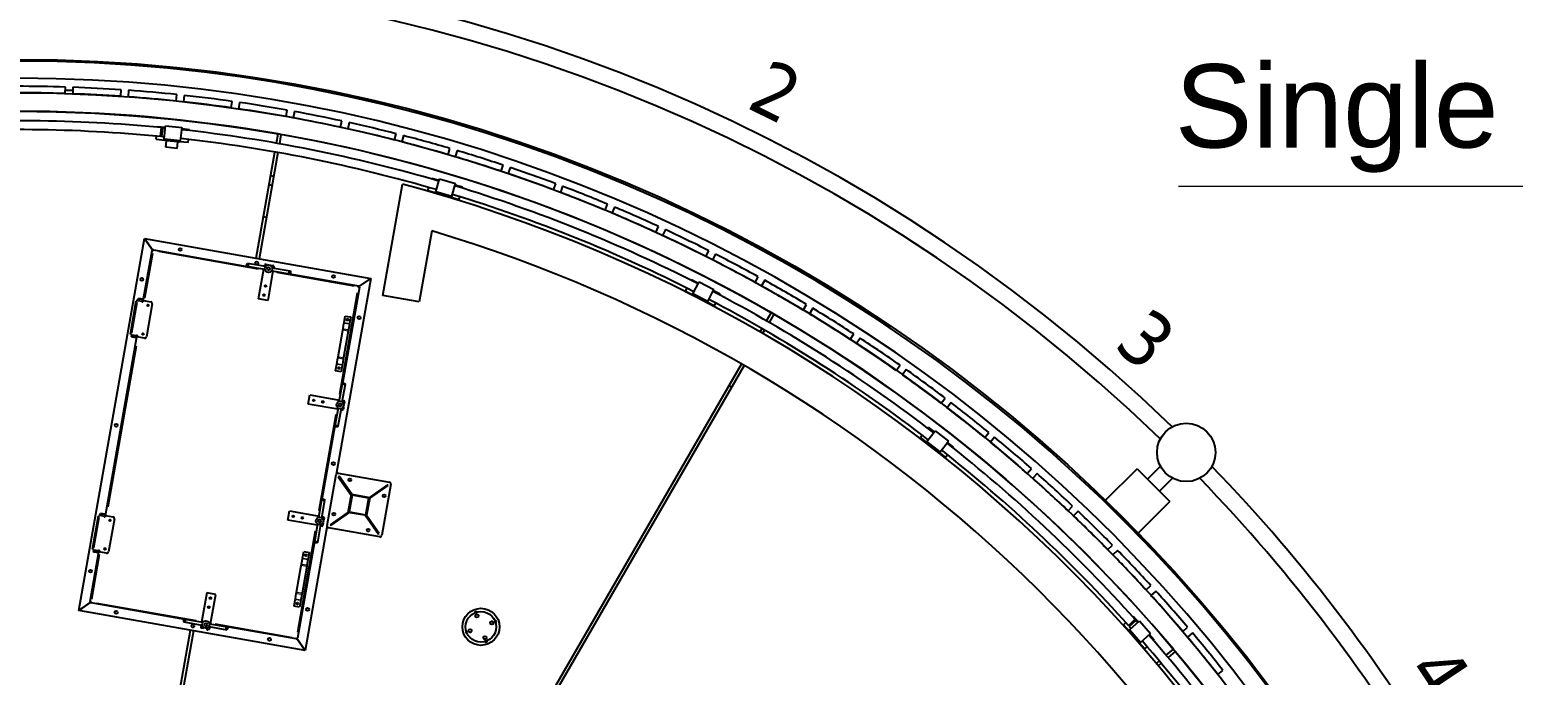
# Model space of a CAD drawing. Header units: millimetres. Extents: x 0 to 89100, y 0 to 63000.
# Drawn here: x 20586 to 28591, y 20906 to 24394 of the extents above; entities that cross this region are included whole.
import ezdxf

# ---------------------------------------------------------------- set-up
doc = ezdxf.new("R2010")
doc.units = ezdxf.units.MM
doc.header["$LTSCALE"] = 150
doc.layers.add('4003-AREA-02.1_F-Foundation', color=7, linetype='Continuous', lineweight=25, true_color=0xadadad)
for name, color, linetype, lineweight in [('4003-AREA-02.1_T-Tank', 7, 'Continuous', 25), ('Symbol', 7, 'Continuous', 18), ('Visible', 7, 'Continuous', 25), ('Visible Narrow', 7, 'Continuous', 18)]:
    doc.layers.add(name, color=color, linetype=linetype, lineweight=lineweight)
doc.styles.add('Text Style185', font='tahoma.ttf')
doc.styles.add('Title', font='arial.ttf')
doc.dimstyles.new('Default - Method 2a$7', dxfattribs={"dimscale": 150, "dimtxt": 3, "dimasz": 2.5, "dimexe": 3, "dimexo": 0.5, "dimgap": 0.7, "dimtad": 0, "dimtoh": 1, "dimdec": 1, "dimrnd": 1e-08, "dimtxsty": 'Title', "dimcen": 0.09, "dimdle": 10, "dimclrd": 256, "dimclre": 256, "dimclrt": 7, "dimazin": 2, "dimtfac": 0.833333, "dimtdec": 1, "dimtmove": 0, "dimatfit": 3, "dimfxl": 1, "dimtolj": 1, "dimlwd": -1, "dimlwe": -1, "dimarcsym": 0})

msp = doc.modelspace()

# ---------------------------------------------------------------- linework, layer by layer
at = {"layer": '4003-AREA-02.1_F-Foundation'}
msp.add_circle((20518.6, 15802.58), 8430, dxfattribs=at)
at = {"layer": '4003-AREA-02.1_T-Tank'}
msp.add_circle((20518.6, 15802.58), 8150, dxfattribs=at)
at = {"layer": 'Visible'}
for p, q in [((20777.83, 24048.51), (20779.01, 24083.49)), ((20818.4, 24064.67), (20778.37, 24064.67)), ((20818.99, 24082.14), (20817.8, 24047.16)), ((21077.07, 24033.66), (21079.53, 24068.57)), ((21119.43, 24065.77), (21116.97, 24030.86)), ((21375.58, 24007.95), (21379.3, 24042.76)), ((21419.08, 24038.5), (21415.36, 24003.7)), ((21672.96, 23971.43), (21677.94, 24006.07)), ((21717.54, 24000.38), (21712.56, 23965.73)), ((21968.82, 23924.12), (21975.06, 23958.56)), ((22014.42, 23951.44), (22008.18, 23917)), ((21275.06, 23866.33), (21275.56, 23871.12)), ((21275.56, 23871.12), (21316.33, 23866.85)), ((21291.82, 23816.22), (21296.46, 23864.29)), ((21296.12, 23860.66), (21294.14, 23840.26)), ((21296.12, 23860.66), (21296.11, 23860.66)), ((21296.12, 23860.66), (21297.16, 23861.14)), ((21298.77, 23815.54), (21303.45, 23863.62)), ((21303.09, 23859.99), (21301.11, 23839.58)), ((21303.09, 23859.99), (21302.16, 23860.65)), ((21303.1, 23859.98), (21303.09, 23859.99)), ((21310.56, 23802.1), (21318.16, 23874.71)), ((21317.33, 23866.75), (21316.33, 23866.85)), ((21318.16, 23874.71), (21407.67, 23865.34)), ((21400.07, 23792.74), (21407.67, 23865.34)), ((21407.83, 23857.28), (21406.84, 23857.38)), ((21448.61, 23853.01), (21407.83, 23857.28)), ((22262.77, 23866.11), (22270.25, 23900.3)), ((22309.32, 23891.75), (22301.84, 23857.56)), ((21268.27, 23801.5), (21270.03, 23818.29)), ((21268.27, 23801.5), (21315.02, 23796.61)), ((21292.17, 23819.85), (21293.1, 23819.18)), ((21299.12, 23819.17), (21298.09, 23818.7)), ((21400.07, 23792.74), (21310.56, 23802.1)), ((21315.54, 23801.58), (21315.02, 23796.61)), ((21323.97, 23795.67), (21315.02, 23796.61)), ((21318.52, 23801.27), (21318.31, 23799.28)), ((21324.28, 23798.66), (21318.31, 23799.28)), ((21320.11, 23758.87), (21323.65, 23792.69)), ((21323.97, 23795.67), (21323.65, 23792.69)), ((21323.97, 23795.67), (21385.63, 23789.22)), ((21385.94, 23792.2), (21324.28, 23798.66)), ((21381.78, 23752.42), (21385.32, 23786.24)), ((21385.32, 23786.24), (21385.63, 23789.22)), ((21385.63, 23789.22), (21394.58, 23788.28)), ((21385.94, 23792.2), (21391.91, 23791.58)), ((21392.12, 23793.57), (21391.91, 23791.58)), ((21395.1, 23793.26), (21394.58, 23788.28)), ((21441.33, 23783.39), (21394.58, 23788.28)), ((21441.33, 23783.39), (21443.08, 23800.18)), ((21448.11, 23848.22), (21448.61, 23853.01)), ((21917.13, 23780.08), (21925.96, 23830.15)), ((21941.72, 23827.37), (21932.89, 23777.3)), ((22554.41, 23797.46), (22563.13, 23831.35)), ((22601.87, 23821.39), (22593.15, 23787.49)), ((21381.78, 23752.42), (21320.11, 23758.87)), ((21807.64, 23159.15), (21908.74, 23732.51)), ((21924.5, 23729.73), (21823.4, 23156.37)), ((22843.37, 23718.26), (22853.31, 23751.82)), ((22891.66, 23740.46), (22881.72, 23706.9)), ((23129.26, 23628.63), (23140.42, 23661.8)), ((23178.33, 23649.05), (23167.18, 23615.88)), ((21886.4, 23605.78), (21902.09, 23602.66)), ((22491.15, 22958.31), (22597.19, 23559.69)), ((22703.67, 23529.58), (22597.19, 23559.69)), ((22734.78, 23524.84), (22739.61, 23541.02)), ((22753.44, 23587.3), (22754.82, 23591.91)), ((22754.82, 23591.91), (22794.1, 23580.18)), ((22776.45, 23517.61), (22797.35, 23587.56)), ((22795.06, 23579.89), (22794.1, 23580.18)), ((22797.35, 23587.56), (22883.58, 23561.79)), ((22862.69, 23491.85), (22883.58, 23561.79)), ((22882.25, 23553.84), (22881.29, 23554.13)), ((22921.54, 23542.11), (22882.25, 23553.84)), ((22920.16, 23537.49), (22921.54, 23542.11)), ((23411.71, 23528.67), (23424.07, 23561.42)), ((23461.49, 23547.3), (23449.14, 23514.55)), ((22734.78, 23524.84), (22779.81, 23511.39)), ((22862.69, 23491.85), (22776.45, 23517.61)), ((22781.25, 23516.18), (22779.81, 23511.39)), ((22788.44, 23508.81), (22779.81, 23511.39)), ((22784.12, 23515.32), (22783.55, 23513.4)), ((22789.3, 23511.69), (22783.55, 23513.4)), ((22787.42, 23505.4), (22787.58, 23505.94)), ((22788.44, 23508.81), (22787.58, 23505.94)), ((22788.44, 23508.81), (22847.84, 23491.06)), ((22848.7, 23493.94), (22789.3, 23511.69)), ((22846.82, 23487.65), (22846.98, 23488.19)), ((22846.98, 23488.19), (22847.84, 23491.06)), ((22847.84, 23491.06), (22856.47, 23488.49)), ((22848.7, 23493.94), (22854.45, 23492.22)), ((22855.02, 23494.14), (22854.45, 23492.22)), ((22857.9, 23493.28), (22856.47, 23488.49)), ((22901.5, 23475.04), (22856.47, 23488.49)), ((22901.5, 23475.04), (22906.33, 23491.21)), ((23690.35, 23418.53), (23703.88, 23450.8)), ((23740.77, 23435.34), (23727.23, 23403.06)), ((22755.59, 23306.24), (22688.11, 22923.58)), ((23964.8, 23298.33), (23979.49, 23330.1)), ((24015.8, 23313.3), (24001.1, 23281.54)), ((20850.7, 21256.42), (21204.94, 23265.42)), ((21251.99, 23198.23), (21204.94, 23265.42)), ((21204.94, 23265.42), (22426.1, 23050.1)), ((21204.94, 23265.42), (21251.99, 23198.23)), ((21198.76, 22930.92), (21246.08, 23199.28)), ((21246.23, 23200.14), (21246.08, 23199.28)), ((21251.99, 23198.23), (21246.08, 23199.28)), ((21249.19, 23199.62), (21246.23, 23200.14)), ((21249.03, 23198.75), (21249.19, 23199.62)), ((21251.64, 23201.34), (21252.16, 23204.29)), ((21252.51, 23201.19), (21251.64, 23201.34)), ((21253.03, 23204.14), (21251.99, 23198.23)), ((21253.03, 23204.14), (21252.16, 23204.29)), ((21253.03, 23204.14), (21759.04, 23114.92)), ((24234.7, 23168.26), (24250.54, 23199.47)), ((24286.21, 23181.36), (24270.37, 23150.15)), ((21855.41, 23097.93), (21759.04, 23114.92)), ((21858.18, 23113.68), (21761.82, 23130.68)), ((21820.71, 22939.55), (21848.84, 23099.08)), ((21851.62, 23114.84), (21853.01, 23122.72)), ((21858.8, 23126.78), (21869.63, 23124.87)), ((21869.63, 23124.87), (21869.09, 23121.77)), ((21898.08, 23090.4), (21869.95, 22930.86)), ((21886.81, 23118.65), (21887.36, 23121.74)), ((21887.36, 23121.74), (21898.19, 23119.83)), ((21891.51, 23091.56), (21987.88, 23074.57)), ((21894.29, 23107.32), (21990.66, 23090.33)), ((21902.25, 23114.04), (21900.86, 23106.16)), ((21904.36, 23109.62), (21901.55, 23110.11)), ((21904.3, 23105.55), (21904.92, 23109.07)), ((21904.92, 23109.07), (21904.92, 23109.11)), ((21987.88, 23074.57), (22359.95, 23008.96)), ((24499.71, 23028.46), (24516.67, 23059.08)), ((22426.1, 23050.1), (22239.26, 21990.45)), ((22364.82, 23002.01), (22273.17, 22482.22)), ((22358.91, 23003.05), (22359.95, 23008.96)), ((22364.82, 23002.01), (22358.91, 23003.05)), ((22362.39, 23005.49), (22359.43, 23006.01)), ((22360.82, 23008.81), (22359.95, 23008.96)), ((22360.3, 23005.85), (22360.82, 23008.81)), ((22361.87, 23002.53), (22362.39, 23005.49)), ((22362.02, 23003.4), (22364.97, 23002.88)), ((22426.1, 23050.1), (22362.39, 23005.49)), ((22362.39, 23005.49), (22426.1, 23050.1)), ((22364.82, 23002.01), (22364.97, 23002.88)), ((24124.82, 22981.71), (24132.56, 22996.72)), ((24124.82, 22981.71), (24166.59, 22960.16)), ((24154.71, 23039.64), (24156.92, 23043.92)), ((24156.92, 23043.92), (24193.35, 23025.12)), ((24164.44, 22966.9), (24197.91, 23031.77)), ((24194.24, 23024.66), (24193.35, 23025.12)), ((24197.91, 23031.77), (24277.89, 22990.51)), ((24244.42, 22925.63), (24277.89, 22990.51)), ((24275.11, 22982.94), (24274.22, 22983.4)), ((24311.55, 22964.14), (24275.11, 22982.94)), ((24551.66, 23039.69), (24534.69, 23009.08)), ((21128.98, 22748.26), (21160.93, 22929.46)), ((21168.81, 22928.07), (21160.93, 22929.46)), ((21168.81, 22928.07), (21170.2, 22935.95)), ((21177.16, 22934.72), (21170.2, 22935.95)), ((21171.18, 22935.78), (21172.23, 22941.69)), ((21197.83, 22937.17), (21172.23, 22941.69)), ((21190.81, 22932.32), (21177.16, 22934.72)), ((21194.82, 22931.61), (21190.81, 22932.32)), ((21193.08, 22921.76), (21193.43, 22923.73)), ((21197.02, 22921.07), (21193.08, 22921.76)), ((21194.82, 22931.61), (21193.43, 22923.73)), ((21196.79, 22931.26), (21194.82, 22931.61)), ((21196.79, 22931.26), (21197.83, 22937.17)), ((21196.79, 22931.26), (21198.76, 22930.92)), ((21198.76, 22930.92), (21197.02, 22921.07)), ((21197.83, 22937.17), (21199.8, 22936.82)), ((21198.76, 22930.92), (21239.14, 22923.8)), ((21247.25, 22912.21), (21215.99, 22734.95)), ((21869.95, 22930.86), (21820.71, 22939.55)), ((22688.11, 22923.58), (22491.15, 22958.31)), ((24244.42, 22925.63), (24164.44, 22966.9)), ((24168.88, 22964.61), (24166.59, 22960.16)), ((24174.59, 22956.04), (24166.59, 22960.16)), ((24171.55, 22963.23), (24170.63, 22961.45)), ((24175.96, 22958.7), (24170.63, 22961.45)), ((24172.95, 22952.87), (24173.21, 22953.37)), ((24174.59, 22956.04), (24173.21, 22953.37)), ((24174.59, 22956.04), (24229.68, 22927.61)), ((24231.06, 22930.28), (24175.96, 22958.7)), ((24228.05, 22924.45), (24228.31, 22924.94)), ((24228.31, 22924.94), (24229.68, 22927.61)), ((24229.68, 22927.61), (24237.68, 22923.48)), ((24231.06, 22930.28), (24236.39, 22927.52)), ((24237.31, 22929.3), (24236.39, 22927.52)), ((24239.97, 22927.93), (24237.68, 22923.48)), ((24279.45, 22901.93), (24237.68, 22923.48)), ((24279.45, 22901.93), (24287.19, 22916.93)), ((24309.34, 22959.86), (24311.55, 22964.14)), ((24759.46, 22879.14), (24777.52, 22909.12)), ((22282.43, 22811.19), (22288.72, 22846.87)), ((22288.72, 22846.87), (22318.27, 22841.66)), ((22318.27, 22841.66), (22311.98, 22805.98)), ((24561.25, 22820.65), (24586.67, 22864.69)), ((24600.53, 22856.69), (24575.11, 22812.65)), ((24811.79, 22888.47), (24793.72, 22858.5)), ((21128.98, 22748.26), (21136.86, 22746.87)), ((21135.41, 22732.91), (21136.46, 22738.82)), ((21136.86, 22746.87), (21135.47, 22738.99)), ((21142.43, 22737.76), (21135.47, 22738.99)), ((21156.08, 22735.36), (21142.43, 22737.76)), ((21160.09, 22734.65), (21156.08, 22735.36)), ((21160.09, 22734.65), (21161.48, 22742.53)), ((21161.48, 22742.53), (21161.83, 22744.5)), ((21161.83, 22744.5), (21165.77, 22743.8)), ((21165.77, 22743.8), (21164.03, 22733.95)), ((22249.99, 22627.21), (22275.19, 22770.1)), ((22275.19, 22770.1), (22276.69, 22778.63)), ((22276.69, 22778.63), (22281.68, 22806.92)), ((22304.73, 22764.89), (22279.54, 22622)), ((22282.43, 22811.19), (22281.68, 22806.92)), ((22306.24, 22773.42), (22304.73, 22764.89)), ((22311.22, 22801.71), (22306.24, 22773.42)), ((22311.22, 22801.71), (22311.98, 22805.98)), ((24526.67, 22760.76), (24537.1, 22778.82)), ((24550.96, 22770.82), (24540.53, 22752.76)), ((25013.62, 22720.48), (25032.76, 22749.79)), ((20994.03, 21769.83), (21164.03, 22733.95)), ((21161.02, 22728.39), (21135.41, 22732.91)), ((21162.06, 22734.3), (21160.09, 22734.65)), ((21161.02, 22728.39), (21162.06, 22734.3)), ((21161.02, 22728.39), (21162.99, 22728.04)), ((21162.06, 22734.3), (21164.03, 22733.95)), ((21204.41, 22726.83), (21164.03, 22733.95)), ((25066.25, 22727.91), (25047.11, 22698.61)), ((20727.59, 16180.56), (24426.67, 22587.56)), ((24440.53, 22579.56), (20741.45, 16172.56)), ((22236.46, 22550.44), (22242.75, 22586.12)), ((22243.5, 22590.38), (22242.75, 22586.12)), ((22243.5, 22590.38), (22248.49, 22618.68)), ((22248.49, 22618.68), (22249.99, 22627.21)), ((22272.29, 22580.91), (22266, 22545.23)), ((22272.29, 22580.91), (22273.04, 22585.18)), ((22278.03, 22613.47), (22273.04, 22585.18)), ((22279.54, 22622), (22278.03, 22613.47)), ((25261.85, 22552.7), (25282.04, 22581.29)), ((22266, 22545.23), (22236.46, 22550.44)), ((25314.72, 22558.21), (25294.52, 22529.63)), ((22089.11, 22371.31), (22097.79, 22420.55)), ((22097.79, 22420.55), (22257.33, 22392.41)), ((22256.17, 22385.85), (22273.17, 22482.22)), ((22271.93, 22383.07), (22288.92, 22479.44)), ((22248.65, 22343.17), (22089.11, 22371.31)), ((22114.96, 22388.33), (22116.26, 22395.7)), ((22122.01, 22393.76), (22121.03, 22388.19)), ((22249.81, 22349.74), (22232.82, 22253.37)), ((22265.56, 22346.96), (22248.57, 22250.59)), ((22263.8, 22336.95), (22267.32, 22336.33)), ((22272.28, 22339.01), (22264.41, 22340.4)), ((22267.32, 22336.33), (22267.33, 22336.33)), ((22267.33, 22336.33), (22267.44, 22336.97)), ((22267.94, 22339.77), (22267.44, 22336.97)), ((22273.09, 22389.64), (22280.97, 22388.25)), ((22276.9, 22354.44), (22279.99, 22353.9)), ((22279.99, 22353.9), (22278.08, 22343.06)), ((22283.11, 22371.62), (22280.02, 22372.17)), ((22285.02, 22382.46), (22283.11, 22371.62)), ((25503.83, 22376.02), (25525.04, 22403.86)), ((25556.86, 22379.61), (25535.64, 22351.77)), ((22232.82, 22253.37), (22162.73, 21855.88)), ((25390.42, 22190.86), (25400.8, 22204.17)), ((25390.42, 22190.86), (25427.48, 22161.96)), ((25426.61, 22168.98), (25471.51, 22226.54)), ((25430.51, 22242.26), (25433.47, 22246.06)), ((25433.47, 22246.06), (25465.8, 22220.85)), ((25466.59, 22220.23), (25465.8, 22220.85)), ((25471.51, 22226.54), (25542.48, 22171.19)), ((25739.23, 22190.67), (25761.44, 22217.71)), ((25792.35, 22192.33), (25770.14, 22165.28)), ((25497.58, 22113.63), (25426.61, 22168.98)), ((25430.56, 22165.9), (25427.48, 22161.96)), ((25434.58, 22156.42), (25427.48, 22161.96)), ((25432.92, 22164.06), (25431.69, 22162.48)), ((25436.42, 22158.79), (25431.69, 22162.48)), ((25432.39, 22153.62), (25432.73, 22154.06)), ((25434.58, 22156.42), (25432.73, 22154.06)), ((25434.58, 22156.42), (25483.47, 22118.3)), ((25485.31, 22120.66), (25436.42, 22158.79)), ((25481.28, 22115.49), (25481.62, 22115.93)), ((25481.62, 22115.93), (25483.47, 22118.3)), ((25483.47, 22118.3), (25490.57, 22112.76)), ((25485.31, 22120.66), (25490.05, 22116.97)), ((25491.27, 22118.55), (25490.05, 22116.97)), ((25493.64, 22116.7), (25490.57, 22112.76)), ((25527.63, 22083.86), (25490.57, 22112.76)), ((25497.58, 22113.63), (25542.48, 22171.19)), ((25527.63, 22083.86), (25538.01, 22097.17)), ((25538.35, 22164.27), (25537.56, 22164.88)), ((25570.68, 22139.05), (25538.35, 22164.27)), ((25567.71, 22135.26), (25570.68, 22139.05)), ((25967.74, 21996.89), (25990.92, 22023.11)), ((26560.83, 22021.59), (26383.4, 21844.16)), ((26560.83, 22021.59), (26737.61, 21844.81)), ((26686.96, 22035.99), (26616.69, 21965.73)), ((22190.63, 21714.7), (22239.26, 21990.45)), ((22250.84, 21998.56), (22526.59, 21949.94)), ((22255, 21981.76), (22250.91, 21978.89)), ((22250.91, 21978.89), (22321.09, 21878.66)), ((22323.28, 21884.24), (22255, 21981.76)), ((22516.93, 21935.57), (22419.42, 21867.29)), ((22534.7, 21938.35), (22486.08, 21662.61)), ((22519.8, 21931.48), (22516.93, 21935.57)), ((26020.89, 21996.62), (25997.71, 21970.39)), ((26752.01, 21970.94), (26681.75, 21900.67)), ((22145.73, 21759.51), (22162.73, 21855.88)), ((22304.74, 21785.97), (22322.11, 21884.45)), ((22325.35, 21879.82), (22309.38, 21789.21)), ((22322.11, 21884.45), (22420.59, 21867.08)), ((22415.96, 21863.84), (22325.35, 21879.82)), ((22399.98, 21773.24), (22415.96, 21863.84)), ((22420.59, 21867.08), (22403.22, 21768.6)), ((22419.57, 21861.3), (22519.8, 21931.48)), ((20964.08, 21766.98), (20965.47, 21774.86)), ((20972.43, 21773.63), (20965.47, 21774.86)), ((20966.45, 21774.69), (20967.5, 21780.6)), ((20993.1, 21776.08), (20967.5, 21780.6)), ((20992.06, 21770.17), (20993.1, 21776.08)), ((20993.1, 21776.08), (20995.07, 21775.74)), ((21978.67, 21744.97), (21987.35, 21794.21)), ((21987.35, 21794.21), (22146.89, 21766.08)), ((22161.49, 21756.73), (22178.48, 21853.1)), ((22304.95, 21787.14), (22207.44, 21718.86)), ((22210.3, 21714.77), (22310.53, 21784.95)), ((22403.22, 21768.6), (22304.74, 21785.97)), ((22309.38, 21789.21), (22399.98, 21773.24)), ((26189.07, 21794.94), (26213.19, 21820.3)), ((26242.18, 21792.74), (26218.06, 21767.38)), ((26560.18, 21667.38), (26737.61, 21844.81)), ((20924.25, 21587.17), (20956.2, 21768.37)), ((20964.08, 21766.98), (20956.2, 21768.37)), ((20986.08, 21771.23), (20972.43, 21773.63)), ((20990.09, 21770.52), (20986.08, 21771.23)), ((20988.35, 21760.67), (20988.7, 21762.64)), ((20992.29, 21759.98), (20988.35, 21760.67)), ((20990.09, 21770.52), (20988.7, 21762.64)), ((20992.06, 21770.17), (20990.09, 21770.52)), ((20992.06, 21770.17), (20994.03, 21769.83)), ((20994.03, 21769.83), (20992.29, 21759.98)), ((20994.03, 21769.83), (21034.41, 21762.71)), ((21042.52, 21751.12), (21011.26, 21573.86)), ((22138.21, 21716.84), (21978.67, 21744.97)), ((22004.52, 21762), (22005.82, 21769.37)), ((22011.57, 21767.42), (22010.59, 21761.85)), ((22190.63, 21714.7), (22071.86, 21041.09)), ((22139.37, 21723.41), (22122.37, 21627.04)), ((22155.12, 21720.63), (22138.13, 21624.26)), ((22161.84, 21712.67), (22153.97, 21714.06)), ((22162.65, 21763.3), (22170.53, 21761.91)), ((22166.46, 21728.1), (22169.55, 21727.56)), ((22169.55, 21727.56), (22167.64, 21716.72)), ((22172.67, 21745.28), (22169.58, 21745.83)), ((22174.58, 21756.12), (22172.67, 21745.28)), ((22474.49, 21654.49), (22198.75, 21703.12)), ((22207.44, 21718.86), (22210.3, 21714.77)), ((22397.44, 21769.62), (22467.62, 21669.39)), ((22471.71, 21672.26), (22403.43, 21769.78)), ((22122.37, 21627.04), (22030.72, 21107.24)), ((22467.62, 21669.39), (22471.71, 21672.26)), ((20911.98, 21304.51), (20959.3, 21572.87)), ((20924.25, 21587.17), (20932.13, 21585.78)), ((20930.68, 21571.82), (20931.72, 21577.73)), ((20956.29, 21567.3), (20930.68, 21571.82)), ((20932.13, 21585.78), (20930.74, 21577.9)), ((20937.7, 21576.67), (20930.74, 21577.9)), ((20951.35, 21574.27), (20937.7, 21576.67)), ((20955.36, 21573.56), (20951.35, 21574.27)), ((20955.36, 21573.56), (20956.75, 21581.44)), ((20957.33, 21573.21), (20955.36, 21573.56)), ((20956.29, 21567.3), (20957.33, 21573.21)), ((20956.29, 21567.3), (20958.26, 21566.96)), ((20956.75, 21581.44), (20957.1, 21583.41)), ((20957.1, 21583.41), (20961.03, 21582.71)), ((20957.33, 21573.21), (20959.3, 21572.87)), ((20961.03, 21582.71), (20959.3, 21572.87)), ((20999.68, 21565.75), (20959.3, 21572.87)), ((22052.51, 21507.24), (22057.5, 21535.54)), ((22058.25, 21539.8), (22057.5, 21535.54)), ((22058.25, 21539.8), (22064.54, 21575.48)), ((22064.54, 21575.48), (22094.09, 21570.27)), ((22087.04, 21530.33), (22087.8, 21534.59)), ((22094.09, 21570.27), (22087.8, 21534.59)), ((26402.92, 21585.09), (26427.94, 21609.56)), ((26455.91, 21580.96), (26430.89, 21556.49)), ((22025.81, 21355.82), (22051.01, 21498.71)), ((22051.01, 21498.71), (22052.51, 21507.24)), ((22080.55, 21493.51), (22055.36, 21350.61)), ((22082.06, 21502.03), (22080.55, 21493.51)), ((22087.04, 21530.33), (22082.06, 21502.03)), ((26609.01, 21367.61), (26634.9, 21391.15)), ((20850.7, 21256.42), (20917.89, 21303.46)), ((20917.89, 21303.46), (20850.7, 21256.42)), ((20911.98, 21304.51), (20911.83, 21303.64)), ((20914.78, 21303.12), (20911.83, 21303.64)), ((20911.98, 21304.51), (20917.89, 21303.46)), ((20914.93, 21303.98), (20914.78, 21303.12)), ((20916.5, 21300.66), (20915.98, 21297.71)), ((20915.98, 21297.71), (20916.85, 21297.55)), ((20917.37, 21300.51), (20916.5, 21300.66)), ((20917.89, 21303.46), (20916.85, 21297.55)), ((21422.85, 21208.33), (20916.85, 21297.55)), ((21540.79, 21352.04), (21512.66, 21192.5)), ((21590.03, 21343.35), (21540.79, 21352.04)), ((21561.9, 21183.81), (21590.03, 21343.35)), ((22012.28, 21279.05), (22018.57, 21314.73)), ((22019.32, 21319), (22018.57, 21314.73)), ((22019.32, 21319), (22024.31, 21347.29)), ((22024.31, 21347.29), (22025.81, 21355.82)), ((22048.11, 21309.52), (22041.82, 21273.84)), ((22048.11, 21309.52), (22048.86, 21313.79)), ((22053.85, 21342.08), (22048.86, 21313.79)), ((22055.36, 21350.61), (22053.85, 21342.08)), ((26661.81, 21361.56), (26635.92, 21338.01)), ((22071.86, 21041.09), (20850.7, 21256.42)), ((22041.82, 21273.84), (22012.28, 21279.05)), ((26536.81, 21222.67), (26540.43, 21225.86)), ((26540.43, 21225.86), (26567.54, 21195.1)), ((20585.71, 16229.25), (21453.4, 21150.14)), ((21469.16, 21147.36), (20601.47, 16226.47)), ((21516.45, 21175.58), (21420.08, 21192.57)), ((21519.22, 21191.34), (21422.85, 21208.33)), ((21509.88, 21176.74), (21508.49, 21168.86)), ((21512.54, 21163.07), (21523.38, 21161.16)), ((21523.38, 21161.16), (21523.92, 21164.25)), ((21541.65, 21161.13), (21541.1, 21158.03)), ((21541.1, 21158.03), (21551.94, 21156.12)), ((21543.56, 21157.6), (21542.35, 21150.71)), ((21546.29, 21150.01), (21542.35, 21150.71)), ((21546.29, 21150.01), (21547.5, 21156.91)), ((21552.55, 21169.22), (21648.92, 21152.22)), ((21555.33, 21184.97), (21651.7, 21167.98)), ((21557.73, 21160.18), (21559.12, 21168.06)), ((22023.77, 21102.37), (21651.7, 21167.98)), ((26487.91, 21179.58), (26500.58, 21190.74)), ((26487.91, 21179.58), (26518.99, 21144.32)), ((26514.1, 21175.68), (26550.07, 21207.92)), ((26516.82, 21178.11), (26517.05, 21177)), ((26518.76, 21170.48), (26554.76, 21202.69)), ((26522.74, 21147.62), (26518.99, 21144.32)), ((26524.94, 21137.56), (26518.99, 21144.32)), ((26519.44, 21151.37), (26574.2, 21199.64)), ((26578.94, 21083.85), (26519.44, 21151.37)), ((26521.48, 21172.91), (26520.4, 21173.26)), ((26522.27, 21135.21), (26522.69, 21135.58)), ((26524.94, 21137.56), (26522.69, 21135.58)), ((26524.72, 21145.37), (26523.22, 21144.05)), ((26527.19, 21139.55), (26523.22, 21144.05)), ((26524.94, 21137.56), (26565.94, 21091.05)), ((26568.19, 21093.03), (26527.19, 21139.55)), ((26547.36, 21205.47), (26532.09, 21191.8)), ((26552.03, 21200.26), (26536.76, 21186.58)), ((26547.36, 21205.47), (26547.36, 21205.48)), ((26547.36, 21205.47), (26548.45, 21205.12)), ((26552.03, 21200.26), (26551.8, 21201.38)), ((26552.04, 21200.25), (26552.03, 21200.26)), ((26568.2, 21194.35), (26567.54, 21195.1)), ((26574.2, 21199.64), (26633.71, 21132.12)), ((26807.06, 21142.79), (26833.8, 21165.38)), ((26859.61, 21134.83), (26832.88, 21112.24)), ((22023.77, 21102.37), (22024.81, 21108.28)), ((22023.77, 21102.37), (22024.64, 21102.22)), ((22024.29, 21105.33), (22027.25, 21104.81)), ((22025.16, 21105.18), (22024.64, 21102.22)), ((22024.81, 21108.28), (22030.72, 21107.24)), ((22027.25, 21104.81), (22027.77, 21107.76)), ((22027.25, 21104.81), (22071.86, 21041.09)), ((22071.86, 21041.09), (22027.25, 21104.81)), ((22027.61, 21106.9), (22030.57, 21106.38)), ((22030.57, 21106.38), (22030.72, 21107.24)), ((26563.26, 21088.7), (26563.68, 21089.07)), ((26563.68, 21089.07), (26565.94, 21091.05)), ((26565.94, 21091.05), (26571.89, 21084.3)), ((26568.19, 21093.03), (26572.15, 21088.53)), ((26575.64, 21087.6), (26571.89, 21084.3)), ((26602.96, 21049.04), (26571.89, 21084.3)), ((26573.65, 21089.86), (26572.15, 21088.53)), ((26578.94, 21083.85), (26633.71, 21132.12)), ((26602.96, 21049.04), (26615.63, 21060.2)), ((26628.37, 21126.08), (26627.71, 21126.83)), ((26655.48, 21095.32), (26628.37, 21126.08)), ((26651.86, 21092.14), (26655.48, 21095.32)), ((26664.8, 20970.29), (26680.77, 20983.7)), ((26717.77, 21014.74), (26756.72, 21047.43)), ((26767.01, 21035.17), (26728.05, 21002.49)), ((26691.05, 20971.44), (26675.08, 20958.04)), ((26996.82, 20910.93), (27024.36, 20932.53))]:
    msp.add_line(p, q, dxfattribs=at)
for centre, radius in [((20518.6, 15802.58), 8250), ((21397.56, 23206.07), 8), ((21811.18, 23133.14), 8), ((21874.85, 23102.62), 20), ((21874.85, 23102.62), 8), ((22224.8, 23060.21), 8), ((21191.36, 23044.42), 8), ((21858.35, 23009.07), 4.5), ((21224.08, 22904.62), 4.5), ((21849.67, 22959.83), 4.5), ((22300.37, 22826.54), 4.5), ((22363.28, 22837.78), 8), ((21196.81, 22750), 4.5), ((22254.35, 22565.56), 4.5), ((22118.07, 22391.58), 4.5), ((22167.31, 22382.9), 4.5), ((22260.87, 22366.41), 20), ((22260.87, 22366.41), 8), ((21052.44, 22256.58), 8), ((26826, 22109.98), 157.5), ((22224.36, 22049.94), 8), ((22312.97, 21962.22), 7.25), ((22498.36, 21876.22), 7.25), ((22226.98, 21776.83), 7.25), ((21019.35, 21743.53), 4.5), ((22007.63, 21765.25), 4.5), ((22056.87, 21756.56), 4.5), ((22150.43, 21740.07), 20), ((22150.43, 21740.07), 8), ((22412.36, 21690.84), 7.25), ((20992.08, 21588.92), 4.5), ((22076.19, 21555.15), 4.5), ((20913.52, 21468.73), 8), ((21561.07, 21323.07), 4.5), ((22030.17, 21294.18), 4.5), ((21052, 21246.31), 8), ((21552.38, 21273.83), 4.5), ((22085.44, 21262.09), 8), ((23020.57, 21168.06), 100), ((23020.57, 21168.06), 82.5), ((22999.19, 21226.79), 9), ((22999.19, 21226.79), 8.75), ((21465.62, 21173.37), 8), ((21535.89, 21180.28), 20), ((21535.89, 21180.28), 8), ((22961.83, 21146.68), 9), ((22961.83, 21146.68), 8.75), ((23079.3, 21189.43), 9), ((23079.3, 21189.43), 8.75), ((21879.24, 21100.44), 8), ((23041.94, 21109.33), 9), ((23041.94, 21109.33), 8.75)]:
    msp.add_circle(centre, radius, dxfattribs=at)
for centre, radius, start, end in [((20518.6, 15802.58), 8966, 45.965085, 314.034915), ((20518.6, 15802.58), 8874, 45.970075, 134.702996), ((20518.6, 15802.58), 8420, 17.272232, 276.750813), ((20518.6, 15802.58), 8326.9, 17.471529, 276.329235), ((20518.6, 15802.58), 8285, 88.198844, 90.003145), ((20518.6, 15802.58), 8250, 88.199431, 90.002558), ((20518.6, 15802.58), 8250, 86.118506, 87.921633), ((20518.6, 15802.58), 8285, 86.11792, 87.92222), ((20518.6, 15802.58), 8250, 84.037581, 85.840708), ((20518.6, 15802.58), 8285, 84.036995, 85.841295), ((20518.6, 15802.58), 8285, 81.95607, 83.76037), ((20518.6, 15802.58), 8150, 80.056241, 99.943759), ((20518.6, 15802.58), 8250, 81.956657, 83.759783), ((20518.6, 15802.58), 8250, 79.875732, 81.678859), ((20518.6, 15802.58), 8285, 79.875145, 81.679445), ((20518.6, 15802.58), 8285, 77.79422, 79.598521), ((20518.6, 15802.58), 8099.15, 84.488702, 94.365555), ((21299.24, 23856.59), 5, 54.344149, 114.583588), ((20518.6, 15802.58), 8099.15, 84.343704, 84.439034), ((20518.6, 15802.58), 8250, 77.794807, 79.597934), ((20518.6, 15802.58), 8250, 75.713882, 77.517009), ((20518.6, 15802.58), 8285, 75.713295, 77.517596), ((20518.6, 15802.58), 8050.85, 84.488702, 94.363645), ((21296.01, 23823.25), 5, 234.344149, 294.583588), ((20518.6, 15802.58), 8050.85, 84.345614, 84.439034), ((20518.6, 15802.58), 8050.85, 73.687073, 83.705105), ((20518.6, 15802.58), 8099.15, 73.685163, 83.707014), ((20518.6, 15802.58), 8150, 79.943759, 80.056241), ((20518.6, 15802.58), 8150, 60.056241, 79.943759), ((20518.6, 15802.58), 8250, 73.632957, 75.436084), ((20518.6, 15802.58), 8285, 73.63237, 75.436671), ((20518.6, 15802.58), 8250, 71.552032, 73.355159), ((20518.6, 15802.58), 8285, 71.551446, 73.355746), ((20518.6, 15802.58), 8250, 69.471107, 71.274234), ((20518.6, 15802.58), 8285, 69.470521, 71.274821), ((20518.6, 15802.58), 7870, 79.941758, 80.058242), ((20518.6, 15802.58), 8099.15, 63.026622, 73.048474), ((20518.6, 15802.58), 8285, 67.389596, 69.193896), ((20518.6, 15802.58), 8030, 304.017858, 74.209996), ((20518.6, 15802.58), 8050.85, 63.028532, 73.046564), ((20518.6, 15802.58), 8250, 67.390183, 69.193309), ((20518.6, 15802.58), 7695, 79.940433, 80.059567), ((20518.6, 15802.58), 8250, 65.309258, 67.112385), ((20518.6, 15802.58), 8285, 65.308671, 67.112971), ((20518.6, 15802.58), 7830, 18.844238, 73.39969), ((20518.6, 15802.58), 8285, 63.227746, 65.032047), ((20518.6, 15802.58), 8250, 63.228333, 65.03146), ((20518.6, 15802.58), 8250, 61.147408, 62.950535), ((20518.6, 15802.58), 8285, 61.146821, 62.951122), ((21857.93, 23121.85), 5, 80, 170), ((21897.32, 23114.91), 5, 350, 80), ((20518.6, 15802.58), 8099.15, 52.368082, 62.389933), ((20518.6, 15802.58), 8250, 59.066483, 60.86961), ((20518.6, 15802.58), 8285, 59.065896, 60.870197), ((21237.4, 22913.95), 10, 350, 80), ((20518.6, 15802.58), 8050.85, 52.369991, 62.388023), ((22300.37, 22826.54), 4.5, 350.001886, 169.99813), ((20518.6, 15802.58), 8150, 59.943759, 60.056241), ((20518.6, 15802.58), 8150, 40.056241, 59.943759), ((20518.6, 15802.58), 8250, 56.985558, 58.788685), ((20518.6, 15802.58), 8285, 56.984972, 58.789272), ((21206.14, 22736.68), 10, 260, 350), ((20518.6, 15802.58), 8250, 54.904633, 56.70776), ((20518.6, 15802.58), 8285, 54.904047, 56.708347), ((20518.6, 15802.58), 8250, 52.823709, 54.626835), ((20518.6, 15802.58), 8285, 52.823122, 54.627422), ((20518.6, 15802.58), 7695, 59.940433, 60.059567), ((22273.15, 22343.93), 5, 260, 350), ((22280.1, 22383.32), 5, 350, 80), ((20518.6, 15802.58), 8250, 50.742784, 52.545911), ((20518.6, 15802.58), 8285, 50.742197, 52.546497), ((20518.6, 15802.58), 8285, 48.661272, 50.465573), ((20518.6, 15802.58), 8050.85, 41.866319, 51.729482), ((20518.6, 15802.58), 8099.15, 41.866319, 51.731392), ((20518.6, 15802.58), 8250, 48.661859, 50.464986), ((20518.6, 15802.58), 8966, 16.190456, 44.034915), ((22249.1, 21988.71), 10, 80, 170), ((22524.85, 21940.09), 10, 350, 80), ((20518.6, 15802.58), 8250, 46.580934, 48.384061), ((20518.6, 15802.58), 8285, 46.580347, 48.384648), ((20518.6, 15802.58), 8874, 16.362999, 44.029925), ((20518.6, 15802.58), 8285, 44.499422, 46.303723), ((21032.67, 21752.86), 10, 350, 80), ((22162.71, 21717.59), 5, 260, 350), ((22169.66, 21756.99), 5, 350, 80), ((22200.48, 21712.96), 10, 170, 260), ((20518.6, 15802.58), 8250, 44.500009, 46.303136), ((22476.23, 21664.34), 10, 260, 350), ((21001.41, 21575.59), 10, 260, 350), ((20518.6, 15802.58), 8250, 42.419084, 44.222211), ((20518.6, 15802.58), 8285, 42.418498, 44.222798), ((22030.17, 21294.18), 4.5, 170.001871, 349.998115), ((20518.6, 15802.58), 8250, 40.338159, 42.141286), ((20518.6, 15802.58), 8285, 40.337573, 42.141873), ((22993.2, 21243.23), 7, 38.600841, 181.399159), ((21513.41, 21167.99), 5, 170, 260), ((21552.8, 21161.05), 5, 260, 350), ((22945.39, 21140.69), 7, 128.600841, 271.399159), ((23095.74, 21195.42), 7, 308.600841, 91.399159), ((26521.95, 21178.02), 5, 191.721765, 251.961204), ((20518.6, 15802.58), 8050.85, 41.711451, 41.816651), ((26546.9, 21200.36), 5, 11.721765, 71.961204), ((20518.6, 15802.58), 8099.15, 41.709541, 41.816651), ((20518.6, 15802.58), 8285, 38.256648, 40.060948), ((23047.93, 21092.88), 7, 218.600841, 1.399159), ((20518.6, 15802.58), 8050.85, 31.05291, 41.070941), ((20518.6, 15802.58), 8099.15, 31.051, 41.072851), ((20518.6, 15802.58), 8250, 38.257235, 40.060362), ((20518.6, 15802.58), 8150, 39.943759, 40.056241), ((20518.6, 15802.58), 8150, 20.056241, 39.943759)]:
    msp.add_arc(centre, radius, start, end, dxfattribs=at)
for centre, major_axis in [((21760.43, 23122.8), (1.39, 7.88)), ((21989.27, 23082.45), (-1.39, -7.88)), ((22281.04, 22480.83), (7.88, -1.39)), ((22240.69, 22251.98), (-7.88, 1.39)), ((22170.6, 21854.49), (7.88, -1.39)), ((22130.25, 21625.65), (-7.88, 1.39)), ((21421.46, 21200.45), (1.39, 7.88)), ((21650.31, 21160.1), (-1.39, -7.88))]:
    msp.add_ellipse(centre, major_axis=major_axis, ratio=0.4766825, dxfattribs=at)
for points, weights in [([(21904.36, 23109.62), (21904.45, 23107.43), (21904.25, 23105.56)], [1, 1.05441190223, 1.07054785358]), ([(21904.92, 23109.11), (21904.88, 23109.31), (21904.36, 23109.62)], [1.07609286977, 1.06748821141, 1]), ([(22267.44, 22336.97), (22265.5, 22336.91), (22263.82, 22337.05)], [1, 1.0459492628, 1.06460276084])]:
    msp.add_rational_spline(points, weights, degree=2, dxfattribs=at)
at = {"layer": 'Visible Narrow'}
for p, q in [((21297.14, 23860.88), (21293.12, 23819.44)), ((21302.13, 23860.39), (21298.12, 23818.96)), ((21324.26, 23798.51), (21323.98, 23795.82)), ((21385.64, 23789.37), (21385.93, 23792.05)), ((22789.25, 23511.54), (22788.48, 23508.96)), ((22847.89, 23491.21), (22848.66, 23493.8)), ((21249.62, 23184.82), (21207.03, 22943.29)), ((21818.01, 23098.43), (21281.78, 23192.98)), ((22335.82, 23007.12), (21920.13, 23080.42)), ((21138.46, 22755.93), (21167.21, 22919.01)), ((21192.2, 22923.95), (21170.04, 22927.86)), ((22256.8, 22423.94), (22353.54, 22972.57)), ((24175.89, 22958.57), (24174.65, 22956.17)), ((24229.75, 22927.74), (24230.99, 22930.14)), ((21138.09, 22746.65), (21160.25, 22742.74)), ((22303.25, 22765.15), (22276.66, 22769.84)), ((22278.17, 22778.37), (22304.76, 22773.68)), ((22309.75, 22801.98), (22283.16, 22806.66)), ((22283.91, 22810.93), (22310.5, 22806.24)), ((21161.44, 22684.71), (21008.44, 21816.99)), ((22270.81, 22581.17), (22244.22, 22585.86)), ((22244.98, 22590.12), (22271.57, 22585.44)), ((22276.55, 22613.73), (22249.96, 22618.42)), ((22251.47, 22626.95), (22278.06, 22622.26)), ((22146.07, 21795.97), (22237.65, 22315.36)), ((25436.33, 22158.67), (25434.67, 22156.54)), ((25483.56, 22118.41), (25485.22, 22120.54)), ((20933.73, 21594.84), (20962.48, 21757.92)), ((20987.47, 21762.86), (20965.31, 21766.77)), ((22030.19, 21138.76), (22126.93, 21687.4)), ((20962.84, 21558.41), (20920.25, 21316.88)), ((20933.36, 21585.56), (20955.52, 21581.66)), ((22085.57, 21530.59), (22058.98, 21535.28)), ((22059.73, 21539.54), (22086.32, 21534.85)), ((22079.07, 21493.77), (22052.49, 21498.45)), ((22053.99, 21506.98), (22080.58, 21502.29)), ((20947.68, 21298.21), (21483.91, 21203.66)), ((22046.63, 21309.78), (22020.04, 21314.47)), ((22020.8, 21318.74), (22047.39, 21314.05)), ((22052.37, 21342.34), (22025.79, 21347.03)), ((22027.29, 21355.56), (22053.88, 21350.87)), ((21586.03, 21185.65), (22001.72, 21112.35)), ((26548.26, 21204.95), (26517.24, 21177.17)), ((26551.61, 21201.21), (26520.59, 21173.44)), ((26527.08, 21139.45), (26525.05, 21137.66)), ((26566.05, 21091.15), (26568.07, 21092.94))]:
    msp.add_line(p, q, dxfattribs=at)
for centre in [(21874.85, 23102.62), (22260.87, 22366.41), (22150.43, 21740.07), (21535.89, 21180.28)]:
    msp.add_arc(centre, 6.79, 340, 250, dxfattribs=at)

# ---------------------------------------------------------------- texts
at = {"layer": 'Symbol', "color": 7, "char_height": 300, "attachment_point": 7, "style": 'Text Style185'}
for s, insert, rotation in [('2', (24445.66, 23975.35), 333.760686), ('3', (26423.53, 22679.42), 318.758173), ('4', (28001.39, 20929.35), 303.75566)]:
    msp.add_mtext(s, dxfattribs=dict(at, insert=insert, rotation=rotation))
at = {"layer": 'Symbol', "color": 7, "insert": (29944.23, 23620.92), "char_height": 450, "width": 3179.497, "attachment_point": 9, "style": 'Title'}
msp.add_mtext('\\fArial|b0|i0;Single door', dxfattribs=at)

# ---------------------------------------------------------------- leaders
at = {"layer": 'Symbol', "annotation_type": 0, "has_hookline": 1, "hookline_direction": 1, "text_width": 3160.74}
msp.add_leader([(31683.99, 18302.58), (30319.23, 23545.92), (29944.23, 23545.92)], dimstyle='Default - Method 2a$7', override={"dimgap": 0, "dimtad": 1}, dxfattribs=at)

doc.saveas('drawing.dxf')
